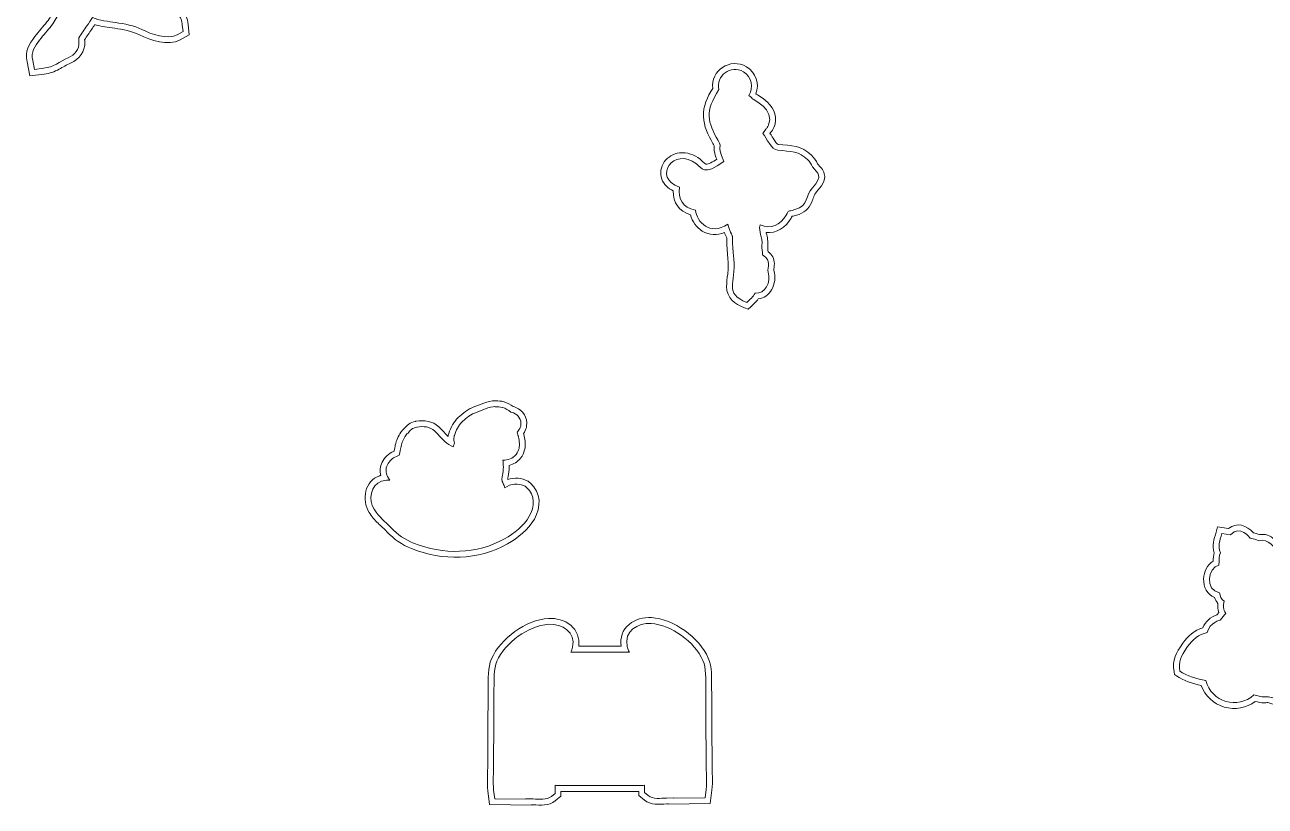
# Model space of a CAD drawing. Header units: millimetres. Extents: x -1956 to 3160, y -604 to 586.
# Drawn here: x 686 to 1321, y -586 to -186 of the extents above; entities that cross this region are included whole.
import ezdxf

# ---------------------------------------------------------------- set-up
doc = ezdxf.new("R2010")
doc.units = ezdxf.units.MM
doc.header["$MEASUREMENT"] = 0
doc.layers.add('Katman 1', color=7, linetype='Continuous')

msp = doc.modelspace()

# ---------------------------------------------------------------- linework, layer by layer
at = {"layer": 'Katman 1', "color": 22, "lineweight": 20}
for points, knots in [([(751.495, -148.4712), (751.889, -149.4041), (752.2666, -150.3438), (752.6353, -151.2868), (752.9137, -151.9991), (753.192, -152.6987), (753.4159, -153.4314), (753.4159, -153.4314), (754.7789, -157.8929), (754.7789, -157.8929), (754.7789, -157.8929), (751.5674, -161.2764), (751.5674, -161.2764), (751.4237, -161.4278), (751.282, -161.5813), (751.1403, -161.7346), (751.1403, -161.7346), (747.2336, -165.9616), (747.2336, -165.9616), (747.2336, -165.9616), (745.0483, -164.9789), (745.0483, -164.9789), (744.8825, -165.2108), (744.7141, -165.4407), (744.5434, -165.6689), (744.2805, -166.0203), (744.0174, -166.367), (743.7498, -166.7069), (743.911, -166.82), (744.0703, -166.9366), (744.2276, -167.0567), (745.4965, -168.0254), (746.7833, -168.9708), (748.0834, -169.8973), (748.8426, -170.4384), (749.6108, -171.0191), (750.3997, -171.5414), (750.4817, -171.5147), (750.564, -171.4885), (750.6464, -171.4629), (750.6464, -171.4629), (754.8134, -170.1696), (754.8134, -170.1696), (754.8134, -170.1696), (758.157, -172.9725), (758.157, -172.9725), (758.9073, -173.6015), (759.4705, -174.3263), (760.1504, -174.9693), (760.1504, -174.9693), (760.8628, -175.4357), (760.8628, -175.4357), (760.8628, -175.4357), (761.6306, -176.3832), (761.6306, -176.3832), (762.0693, -176.803), (763.6584, -177.4235), (764.2162, -177.6566), (764.2162, -177.6566), (765.0751, -178.0156), (765.0751, -178.0156), (765.0751, -178.0156), (765.8287, -178.5622), (765.8287, -178.5622), (768.488, -180.4911), (769.2792, -182.9517), (769.5462, -186.0636), (769.5462, -186.0636), (770.1945, -191.3596), (770.1945, -191.3596), (770.1945, -191.3596), (765.4225, -193.961), (765.4225, -193.961), (759.4753, -197.2031), (750.2523, -194.1545), (744.6071, -191.3194), (740.8548, -189.435), (736.1211, -188.645), (731.9946, -188.0249), (728.7451, -187.5366), (725.0702, -187.1766), (721.8094, -186.1463), (721.304, -186.9278), (720.7853, -187.7007), (720.2538, -188.4649), (719.0118, -190.2505), (717.682, -192.0172), (716.59, -193.9045), (716.6132, -194.2174), (716.6702, -194.5586), (716.6808, -194.8566), (716.8666, -200.0722), (713.9928, -203.7142), (709.3785, -205.8027), (707.3609, -206.7159), (705.4972, -207.9098), (703.541, -208.9397), (701.0812, -210.2347), (698.6991, -211.1199), (695.9226, -211.4661), (695.9226, -211.4661), (688.5655, -212.3833), (688.5655, -212.3833), (688.5655, -212.3833), (687.0922, -205.1173), (687.0922, -205.1173), (685.9627, -199.5466), (687.9025, -196.3853), (691.1521, -192.173), (693.1221, -189.6193), (695.3027, -187.2457), (697.3066, -184.7223), (698.8673, -182.7571), (699.9678, -180.6695), (700.9906, -178.3884), (702.2469, -175.5864), (702.53, -172.5235), (703.1684, -169.5508), (704.5783, -162.9857), (707.4359, -157.1315), (710.8384, -151.3914), (711.0937, -150.9607), (711.3423, -150.5259), (711.584, -150.0874), (711.584, -150.0874), (704.964, -142.6345), (704.964, -142.6345), (704.964, -142.6345), (710.2034, -140.8072), (710.2034, -140.8072), (708.2443, -137.2489), (707.449, -133.4923), (707.0096, -129.3068), (706.8696, -127.9735), (706.6822, -124.446), (706.0629, -123.3307), (705.5993, -122.4958), (704.7197, -121.5556), (703.9959, -120.8044), (701.6297, -119.3483), (699.8146, -116.9218), (698.5702, -114.4862), (698.5702, -114.4862), (689.7626, -97.2471), (689.7626, -97.2471), (689.7626, -97.2471), (704.9693, -102.1974), (704.9693, -102.1974), (704.9693, -102.1974), (705.2156, -100.8346), (705.2156, -100.8346), (705.2156, -100.8346), (709.539, -101.9413), (709.539, -101.9413), (709.539, -101.9413), (710.1405, -100.0533), (710.1405, -100.0533), (709.6313, -97.4425), (710.2922, -94.728), (711.6794, -92.4595), (711.6794, -92.4595), (711.72, -92.3931), (711.72, -92.3931), (711.72, -92.3931), (711.7619, -92.3275), (711.7619, -92.3275), (713.4036, -89.7558), (714.6758, -87.8439), (717.3511, -86.471), (719.1704, -84.293), (721.669, -83.1659), (724.6107, -83.4143), (726.0084, -83.5324), (727.2883, -83.9863), (728.5441, -84.5437), (728.5441, -84.5437), (733.8795, -83.6901), (733.8795, -83.6901), (733.8795, -83.6901), (736.4702, -89.0457), (736.4702, -89.0457), (736.5813, -89.2753), (736.6902, -89.5059), (736.7966, -89.7377), (738.4269, -89.4377), (740.1186, -89.5232), (741.8671, -89.6838), (745.3186, -90.0008), (747.9991, -90.9434), (749.9848, -93.6111), (751.0421, -94.0577), (752.0222, -94.6495), (752.9002, -95.4143), (755.6711, -97.8279), (756.6762, -101.2168), (756.1741, -104.6683), (756.1741, -104.6683), (757.1067, -105.6748), (757.1067, -105.6748), (757.1067, -105.6748), (756.9662, -109.0046), (756.9662, -109.0046), (756.9453, -109.5008), (756.9244, -109.997), (756.9034, -110.4932), (756.9034, -110.4932), (756.8541, -111.6633), (756.8541, -111.6633), (765.8067, -111.6355), (776.0276, -112.4367), (783.3028, -116.2402), (788.0437, -118.7188), (789.3658, -124.7926), (785.9395, -128.9439), (784.9304, -130.1664), (783.6629, -131.0248), (782.2279, -131.6727), (781.1416, -132.1632), (779.9204, -132.5922), (778.7537, -132.8357), (775.5966, -133.4947), (772.4932, -134.9508), (769.5699, -136.2842), (765.5302, -138.1267), (761.5406, -139.9186), (757.1913, -140.9159), (756.8587, -140.9922), (756.5249, -141.0613), (756.1898, -141.1232), (755.8143, -144.2775), (754.1811, -146.9663), (751.495, -148.4712)], [0, 0, 0, 0, 0.01298701, 0.01298701, 0.01298701, 0.02597403, 0.02597403, 0.02597403, 0.03896104, 0.03896104, 0.03896104, 0.05194805, 0.05194805, 0.05194805, 0.06493506, 0.06493506, 0.06493506, 0.07792208, 0.07792208, 0.07792208, 0.09090909, 0.09090909, 0.09090909, 0.1038961, 0.1038961, 0.1038961, 0.11688312, 0.11688312, 0.11688312, 0.12987013, 0.12987013, 0.12987013, 0.14285714, 0.14285714, 0.14285714, 0.15584416, 0.15584416, 0.15584416, 0.16883117, 0.16883117, 0.16883117, 0.18181818, 0.18181818, 0.18181818, 0.19480519, 0.19480519, 0.19480519, 0.20779221, 0.20779221, 0.20779221, 0.22077922, 0.22077922, 0.22077922, 0.23376623, 0.23376623, 0.23376623, 0.24675325, 0.24675325, 0.24675325, 0.25974026, 0.25974026, 0.25974026, 0.27272727, 0.27272727, 0.27272727, 0.28571429, 0.28571429, 0.28571429, 0.2987013, 0.2987013, 0.2987013, 0.31168831, 0.31168831, 0.31168831, 0.32467532, 0.32467532, 0.32467532, 0.33766234, 0.33766234, 0.33766234, 0.35064935, 0.35064935, 0.35064935, 0.36363636, 0.36363636, 0.36363636, 0.37662338, 0.37662338, 0.37662338, 0.38961039, 0.38961039, 0.38961039, 0.4025974, 0.4025974, 0.4025974, 0.41558442, 0.41558442, 0.41558442, 0.42857143, 0.42857143, 0.42857143, 0.44155844, 0.44155844, 0.44155844, 0.45454545, 0.45454545, 0.45454545, 0.46753247, 0.46753247, 0.46753247, 0.48051948, 0.48051948, 0.48051948, 0.49350649, 0.49350649, 0.49350649, 0.50649351, 0.50649351, 0.50649351, 0.51948052, 0.51948052, 0.51948052, 0.53246753, 0.53246753, 0.53246753, 0.54545455, 0.54545455, 0.54545455, 0.55844156, 0.55844156, 0.55844156, 0.57142857, 0.57142857, 0.57142857, 0.58441558, 0.58441558, 0.58441558, 0.5974026, 0.5974026, 0.5974026, 0.61038961, 0.61038961, 0.61038961, 0.62337662, 0.62337662, 0.62337662, 0.63636364, 0.63636364, 0.63636364, 0.64935065, 0.64935065, 0.64935065, 0.66233766, 0.66233766, 0.66233766, 0.67532468, 0.67532468, 0.67532468, 0.68831169, 0.68831169, 0.68831169, 0.7012987, 0.7012987, 0.7012987, 0.71428571, 0.71428571, 0.71428571, 0.72727273, 0.72727273, 0.72727273, 0.74025974, 0.74025974, 0.74025974, 0.75324675, 0.75324675, 0.75324675, 0.76623377, 0.76623377, 0.76623377, 0.77922078, 0.77922078, 0.77922078, 0.79220779, 0.79220779, 0.79220779, 0.80519481, 0.80519481, 0.80519481, 0.81818182, 0.81818182, 0.81818182, 0.83116883, 0.83116883, 0.83116883, 0.84415584, 0.84415584, 0.84415584, 0.85714286, 0.85714286, 0.85714286, 0.87012987, 0.87012987, 0.87012987, 0.88311688, 0.88311688, 0.88311688, 0.8961039, 0.8961039, 0.8961039, 0.90909091, 0.90909091, 0.90909091, 0.92207792, 0.92207792, 0.92207792, 0.93506494, 0.93506494, 0.93506494, 0.94805195, 0.94805195, 0.94805195, 0.96103896, 0.96103896, 0.96103896, 0.97402597, 0.97402597, 0.97402597, 0.98701299, 0.98701299, 0.98701299, 1, 1, 1, 1]), ([(750.9949, -114.7871), (761.4001, -114.4097), (773.8995, -114.7093), (781.9129, -118.8988), (784.9758, -120.5001), (785.8391, -124.3526), (783.6258, -127.0342), (782.913, -127.8978), (782.0017, -128.4833), (780.9934, -128.9385), (780.143, -129.3225), (779.0539, -129.7084), (778.1407, -129.899), (774.7473, -130.6073), (771.4631, -132.1233), (768.3249, -133.5547), (764.4752, -135.3106), (760.6654, -137.0415), (756.5208, -137.9918), (755.4163, -138.2451), (754.3124, -138.4051), (753.1976, -138.4819), (753.7506, -142.9914), (751.3558, -146.1847), (747.4048, -146.6864), (748.332, -148.6129), (749.1388, -150.5824), (749.8412, -152.3791), (750.0989, -153.0383), (750.337, -153.6211), (750.5468, -154.308), (750.5468, -154.308), (751.3987, -157.0964), (751.3987, -157.0964), (751.3987, -157.0964), (749.3915, -159.2111), (749.3915, -159.2111), (749.2386, -159.3722), (749.0878, -159.5353), (748.9371, -159.6984), (748.9371, -159.6984), (746.4954, -162.3403), (746.4954, -162.3403), (746.4954, -162.3403), (743.951, -161.1962), (743.951, -161.1962), (743.3959, -162.119), (742.7865, -163.0093), (742.1413, -163.8717), (741.0735, -165.2988), (740.0761, -166.5691), (738.7524, -167.5485), (740.0389, -167.9582), (741.2665, -168.5705), (742.4072, -169.4413), (743.7004, -170.4285), (745.0176, -171.3963), (746.3423, -172.3404), (747.2443, -172.9832), (748.628, -174.0196), (749.7606, -174.6764), (749.7606, -174.6764), (750.7998, -174.5637), (750.7998, -174.5637), (750.7998, -174.5637), (750.8068, -174.5704), (750.8068, -174.5704), (751.0511, -174.4851), (751.2943, -174.403), (751.5357, -174.3281), (751.5357, -174.3281), (754.14, -173.5198), (754.14, -173.5198), (754.14, -173.5198), (756.2298, -175.2716), (756.2298, -175.2716), (757.0144, -175.9293), (757.5938, -176.7079), (758.2997, -177.3434), (758.2997, -177.3434), (758.8272, -177.6888), (758.8272, -177.6888), (758.8272, -177.6888), (759.3193, -178.296), (759.3193, -178.296), (760.086, -179.2421), (761.9514, -179.9616), (763.0593, -180.4246), (763.0593, -180.4246), (763.5962, -180.649), (763.5962, -180.649), (763.5962, -180.649), (764.0673, -180.9907), (764.0673, -180.9907), (766.0132, -182.4021), (766.3809, -184.207), (766.5616, -186.3725), (766.5616, -186.3725), (766.9691, -189.7011), (766.9691, -189.7011), (766.9691, -189.7011), (763.9866, -191.327), (763.9866, -191.327), (759.123, -193.9782), (750.6186, -190.9813), (745.9535, -188.6385), (741.8964, -186.6009), (736.89, -185.7268), (732.4404, -185.0582), (729.0299, -184.5457), (723.9013, -184.0694), (720.5826, -182.4493), (719.7057, -183.9024), (718.7799, -185.33), (717.7909, -186.7519), (716.3771, -188.7847), (714.8968, -190.7483), (713.6992, -192.9228), (713.4534, -193.3689), (713.665, -194.4659), (713.6827, -194.9634), (713.8242, -198.9342), (711.6702, -201.4725), (708.1415, -203.0696), (703.728, -205.0673), (700.757, -207.84), (695.5514, -208.4891), (695.5514, -208.4891), (690.9532, -209.0624), (690.9532, -209.0624), (690.9532, -209.0624), (690.0324, -204.5211), (690.0324, -204.5211), (689.0908, -199.8772), (690.8881, -197.4266), (693.5274, -194.0054), (695.5049, -191.4419), (697.6596, -189.1017), (699.6559, -186.588), (701.3985, -184.3936), (702.5824, -182.1709), (703.728, -179.6158), (705.1645, -176.4122), (705.3809, -173.5359), (706.1015, -170.1807), (707.4432, -163.9331), (710.1766, -158.3912), (713.4191, -152.9211), (714.0487, -151.8589), (714.6468, -150.7611), (715.2031, -149.6442), (715.1824, -149.621), (715.1617, -149.5977), (715.1411, -149.5745), (715.1411, -149.5745), (710.1822, -143.9918), (710.1822, -143.9918), (710.1822, -143.9918), (714.9212, -142.339), (714.9212, -142.339), (714.6118, -142.0222), (714.3201, -141.6731), (714.0489, -141.2931), (711.3496, -137.5097), (710.468, -133.516), (709.9932, -128.9936), (709.7872, -127.0314), (709.644, -123.6), (708.6856, -121.8742), (708.045, -120.7206), (706.892, -119.4842), (705.8672, -118.4237), (703.8269, -117.3007), (702.2516, -115.0982), (701.2417, -113.1213), (701.2417, -113.1213), (695.737, -102.3469), (695.737, -102.3469), (695.737, -102.3469), (707.2419, -106.0921), (707.2419, -106.0921), (707.2647, -106.0995), (707.2873, -106.1069), (707.31, -106.1145), (707.31, -106.1145), (707.5945, -104.5403), (707.5945, -104.5403), (707.5945, -104.5403), (711.3496, -105.5015), (711.3496, -105.5015), (711.7331, -104.6319), (712.105, -103.77), (712.3754, -102.9212), (712.3754, -102.9212), (713.2573, -100.1528), (713.2573, -100.1528), (712.6451, -98.232), (713.0292, -96.0034), (714.2388, -94.0246), (714.2388, -94.0246), (714.2643, -93.9829), (714.2643, -93.9829), (714.2643, -93.9829), (714.2906, -93.9417), (714.2906, -93.9417), (715.7081, -91.7214), (716.7344, -89.9854), (719.2859, -88.8728), (720.4834, -87.18), (722.1339, -86.2158), (724.3582, -86.4037), (725.6495, -86.5127), (726.9347, -87.0892), (728.122, -87.6523), (728.2456, -87.633), (728.3699, -87.6097), (728.4787, -87.5923), (728.4787, -87.5923), (732.1504, -87.0049), (732.1504, -87.0049), (732.1504, -87.0049), (733.7696, -90.3521), (733.7696, -90.3521), (734.2727, -91.3922), (734.7314, -92.4614), (735.0919, -93.5611), (737.0426, -92.3089), (739.3632, -92.4664), (741.5927, -92.6712), (744.9962, -92.9838), (746.7165, -93.8945), (748.0333, -96.0836), (749.0787, -96.422), (750.062, -96.9206), (750.9298, -97.6765), (753.2852, -99.7281), (753.7495, -102.6878), (752.9157, -105.5655), (752.9157, -105.5655), (754.0567, -106.797), (754.0567, -106.797), (754.0567, -106.797), (753.9689, -108.8781), (753.9689, -108.8781), (753.9479, -109.3743), (753.927, -109.8705), (753.9061, -110.3667), (753.9061, -110.3667), (753.8032, -112.805), (753.8032, -112.805), (753.8032, -112.805), (751.8177, -114.224), (751.8177, -114.224), (751.5522, -114.4137), (751.2759, -114.6006), (750.9949, -114.7871)], [0, 0, 0, 0, 0.01176471, 0.01176471, 0.01176471, 0.02352941, 0.02352941, 0.02352941, 0.03529412, 0.03529412, 0.03529412, 0.04705882, 0.04705882, 0.04705882, 0.05882353, 0.05882353, 0.05882353, 0.07058824, 0.07058824, 0.07058824, 0.08235294, 0.08235294, 0.08235294, 0.09411765, 0.09411765, 0.09411765, 0.10588235, 0.10588235, 0.10588235, 0.11764706, 0.11764706, 0.11764706, 0.12941176, 0.12941176, 0.12941176, 0.14117647, 0.14117647, 0.14117647, 0.15294118, 0.15294118, 0.15294118, 0.16470588, 0.16470588, 0.16470588, 0.17647059, 0.17647059, 0.17647059, 0.18823529, 0.18823529, 0.18823529, 0.2, 0.2, 0.2, 0.21176471, 0.21176471, 0.21176471, 0.22352941, 0.22352941, 0.22352941, 0.23529412, 0.23529412, 0.23529412, 0.24705882, 0.24705882, 0.24705882, 0.25882353, 0.25882353, 0.25882353, 0.27058824, 0.27058824, 0.27058824, 0.28235294, 0.28235294, 0.28235294, 0.29411765, 0.29411765, 0.29411765, 0.30588235, 0.30588235, 0.30588235, 0.31764706, 0.31764706, 0.31764706, 0.32941176, 0.32941176, 0.32941176, 0.34117647, 0.34117647, 0.34117647, 0.35294118, 0.35294118, 0.35294118, 0.36470588, 0.36470588, 0.36470588, 0.37647059, 0.37647059, 0.37647059, 0.38823529, 0.38823529, 0.38823529, 0.4, 0.4, 0.4, 0.41176471, 0.41176471, 0.41176471, 0.42352941, 0.42352941, 0.42352941, 0.43529412, 0.43529412, 0.43529412, 0.44705882, 0.44705882, 0.44705882, 0.45882353, 0.45882353, 0.45882353, 0.47058824, 0.47058824, 0.47058824, 0.48235294, 0.48235294, 0.48235294, 0.49411765, 0.49411765, 0.49411765, 0.50588235, 0.50588235, 0.50588235, 0.51764706, 0.51764706, 0.51764706, 0.52941176, 0.52941176, 0.52941176, 0.54117647, 0.54117647, 0.54117647, 0.55294118, 0.55294118, 0.55294118, 0.56470588, 0.56470588, 0.56470588, 0.57647059, 0.57647059, 0.57647059, 0.58823529, 0.58823529, 0.58823529, 0.6, 0.6, 0.6, 0.61176471, 0.61176471, 0.61176471, 0.62352941, 0.62352941, 0.62352941, 0.63529412, 0.63529412, 0.63529412, 0.64705882, 0.64705882, 0.64705882, 0.65882353, 0.65882353, 0.65882353, 0.67058824, 0.67058824, 0.67058824, 0.68235294, 0.68235294, 0.68235294, 0.69411765, 0.69411765, 0.69411765, 0.70588235, 0.70588235, 0.70588235, 0.71764706, 0.71764706, 0.71764706, 0.72941176, 0.72941176, 0.72941176, 0.74117647, 0.74117647, 0.74117647, 0.75294118, 0.75294118, 0.75294118, 0.76470588, 0.76470588, 0.76470588, 0.77647059, 0.77647059, 0.77647059, 0.78823529, 0.78823529, 0.78823529, 0.8, 0.8, 0.8, 0.81176471, 0.81176471, 0.81176471, 0.82352941, 0.82352941, 0.82352941, 0.83529412, 0.83529412, 0.83529412, 0.84705882, 0.84705882, 0.84705882, 0.85882353, 0.85882353, 0.85882353, 0.87058824, 0.87058824, 0.87058824, 0.88235294, 0.88235294, 0.88235294, 0.89411765, 0.89411765, 0.89411765, 0.90588235, 0.90588235, 0.90588235, 0.91764706, 0.91764706, 0.91764706, 0.92941176, 0.92941176, 0.92941176, 0.94117647, 0.94117647, 0.94117647, 0.95294118, 0.95294118, 0.95294118, 0.96470588, 0.96470588, 0.96470588, 0.97647059, 0.97647059, 0.97647059, 0.98823529, 0.98823529, 0.98823529, 1, 1, 1, 1]), ([(1044.1771, -292.55), (1040.459, -293.9893), (1036.4555, -294.0318), (1032.8018, -291.7467), (1029.876, -289.9168), (1027.7149, -286.8355), (1026.75, -283.4998), (1020.8101, -281.6484), (1017.9388, -277.296), (1017.9615, -271.1884), (1015.3591, -269.9133), (1013.1196, -267.9597), (1012.0807, -265.1505), (1010.9857, -262.1894), (1011.5445, -258.9629), (1013.342, -256.4036), (1015.1607, -253.8143), (1018.0299, -252.1599), (1021.1577, -251.7623), (1024.9852, -251.2757), (1028.6916, -252.7073), (1031.6934, -255.0199), (1032.4515, -255.6039), (1033.0317, -256.2768), (1033.7271, -256.9096), (1033.9656, -257.1266), (1034.2739, -257.3931), (1034.6003, -257.4604), (1035.8615, -257.7203), (1038.3741, -256.2711), (1040.2231, -255.0389), (1039.679, -253.6322), (1039.188, -252.1542), (1038.9528, -250.7853), (1038.7723, -249.735), (1038.8087, -249.1358), (1038.9303, -248.1747), (1038.7837, -247.7921), (1038.4552, -247.2394), (1038.2851, -246.9436), (1035.8371, -242.687), (1033.5427, -238.1437), (1033.3803, -233.1349), (1033.2111, -227.9128), (1035.4241, -223.0915), (1038.1869, -218.7805), (1036.9473, -209.732), (1047.1438, -202.776), (1055.4412, -207.7128), (1060.3355, -210.6249), (1062.1687, -216.5043), (1060.3023, -221.5975), (1060.3346, -221.6345), (1060.3666, -221.6716), (1060.3983, -221.709), (1062.4747, -222.7994), (1064.5108, -224.2115), (1066.1748, -225.8235), (1069.794, -229.3296), (1071.6131, -233.9385), (1069.4141, -238.816), (1068.9581, -239.8275), (1068.5646, -240.5495), (1067.8132, -241.3656), (1067.6988, -241.4899), (1067.5891, -241.6223), (1067.4834, -241.7604), (1068.2146, -242.8747), (1068.8794, -244.0721), (1069.5919, -245.1326), (1069.8936, -245.5817), (1071.1579, -247.3583), (1071.7313, -247.4409), (1078.3078, -247.967), (1083.7347, -248.0251), (1088.7151, -252.9465), (1090.0691, -254.2844), (1091.0894, -255.6238), (1091.8463, -257.3218), (1093.2532, -258.9194), (1094.7615, -260.2272), (1095.3071, -262.442), (1096.1881, -266.0187), (1093.6727, -269.2381), (1091.362, -271.6572), (1089.9919, -273.0917), (1089.6007, -275.1807), (1088.8558, -276.9676), (1087.3325, -280.6217), (1084.7686, -282.5282), (1081.0248, -283.6785), (1080.2666, -283.9115), (1079.5506, -284.0595), (1078.8226, -284.231), (1078.6497, -284.5521), (1078.4816, -284.8894), (1078.3154, -285.1845), (1075.5246, -290.1406), (1070.7462, -292.9775), (1065.5184, -292.5046), (1065.5402, -292.5902), (1065.5624, -292.6764), (1065.5846, -292.7632), (1066.1881, -295.1175), (1066.5667, -297.0094), (1066.3741, -299.4806), (1066.3079, -300.3312), (1066.4097, -301.3497), (1066.5203, -302.3199), (1068.4826, -303.8402), (1069.7393, -305.81), (1069.73, -308.5105), (1069.727, -309.3751), (1069.5877, -310.1727), (1069.4885, -311.0227), (1069.4592, -311.2738), (1069.4056, -311.7307), (1069.4784, -311.985), (1070.4017, -315.2111), (1070.0117, -318.8936), (1068.3333, -321.8111), (1066.8232, -324.4361), (1064.3971, -326.1894), (1061.5137, -326.5066), (1060.4303, -327.9829), (1059.0711, -329.1473), (1057.6963, -330.4571), (1057.6963, -330.4571), (1056.2986, -331.7888), (1056.2986, -331.7888), (1056.2986, -331.7888), (1054.5075, -331.0685), (1054.5075, -331.0685), (1049.2725, -328.9631), (1045.3488, -326.1604), (1045.268, -320.1331), (1045.2402, -318.0592), (1045.6001, -315.9149), (1045.8242, -313.8517), (1046.0972, -311.3379), (1046.1989, -308.9125), (1045.9729, -306.3874), (1045.6945, -303.2757), (1045.4194, -300.1068), (1045.3285, -296.9827), (1045.3109, -296.3795), (1045.3013, -295.7851), (1045.3185, -295.1887), (1044.9041, -294.416), (1044.5169, -293.4701), (1044.1771, -292.55)], [0, 0, 0, 0, 0.02, 0.02, 0.02, 0.04, 0.04, 0.04, 0.06, 0.06, 0.06, 0.08, 0.08, 0.08, 0.1, 0.1, 0.1, 0.12, 0.12, 0.12, 0.14, 0.14, 0.14, 0.16, 0.16, 0.16, 0.18, 0.18, 0.18, 0.2, 0.2, 0.2, 0.22, 0.22, 0.22, 0.24, 0.24, 0.24, 0.26, 0.26, 0.26, 0.28, 0.28, 0.28, 0.3, 0.3, 0.3, 0.32, 0.32, 0.32, 0.34, 0.34, 0.34, 0.36, 0.36, 0.36, 0.38, 0.38, 0.38, 0.4, 0.4, 0.4, 0.42, 0.42, 0.42, 0.44, 0.44, 0.44, 0.46, 0.46, 0.46, 0.48, 0.48, 0.48, 0.5, 0.5, 0.5, 0.52, 0.52, 0.52, 0.54, 0.54, 0.54, 0.56, 0.56, 0.56, 0.58, 0.58, 0.58, 0.6, 0.6, 0.6, 0.62, 0.62, 0.62, 0.64, 0.64, 0.64, 0.66, 0.66, 0.66, 0.68, 0.68, 0.68, 0.7, 0.7, 0.7, 0.72, 0.72, 0.72, 0.74, 0.74, 0.74, 0.76, 0.76, 0.76, 0.78, 0.78, 0.78, 0.8, 0.8, 0.8, 0.82, 0.82, 0.82, 0.84, 0.84, 0.84, 0.86, 0.86, 0.86, 0.88, 0.88, 0.88, 0.9, 0.9, 0.9, 0.92, 0.92, 0.92, 0.94, 0.94, 0.94, 0.96, 0.96, 0.96, 0.98, 0.98, 0.98, 1, 1, 1, 1]), ([(1059.8384, -323.5149), (1058.8992, -325.4211), (1057.1703, -326.8146), (1055.6269, -328.2851), (1043.7742, -323.5184), (1050.0772, -318.5943), (1048.961, -306.12), (1047.1692, -286.0946), (1050.0989, -300.7855), (1046.124, -288.9912), (1046.057, -288.7923), (1045.9872, -288.561), (1045.9151, -288.3105), (1036.5246, -294.2835), (1030.1211, -287.1371), (1029.2881, -281.053), (1022.7756, -279.7412), (1020.3675, -275.671), (1021.0779, -269.2293), (1007.1098, -264.5143), (1018.0353, -248.2849), (1029.8625, -257.3964), (1032.4751, -259.4091), (1033.5886, -263.8182), (1043.9043, -256.1106), (1039.7292, -246.2861), (1043.6101, -250.1853), (1040.8857, -245.448), (1035.5535, -236.1763), (1034.0394, -230.3066), (1041.3657, -219.4049), (1039.5394, -212.4663), (1047.3282, -206.3766), (1053.9072, -210.291), (1058.1448, -212.8123), (1059.2445, -218.2355), (1056.6058, -222.3293), (1057.8099, -223.1063), (1058.4401, -224.0777), (1058.4429, -224.0796), (1058.4727, -224.1001), (1070.2974, -229.5578), (1066.6792, -237.583), (1065.6228, -239.9261), (1065.8185, -238.4671), (1063.8469, -241.9055), (1065.8934, -244.1457), (1068.1145, -250.1612), (1071.4913, -250.4313), (1078.3133, -250.977), (1082.5302, -251.0586), (1086.6065, -255.0804), (1087.9037, -256.3684), (1088.6862, -257.4727), (1089.2679, -258.9257), (1091.9179, -262.0623), (1094.9796, -263.5263), (1089.1926, -269.5851), (1085.4029, -273.5527), (1087.7163, -278.484), (1080.1437, -280.8108), (1076.1906, -282.0254), (1077.365, -280.7582), (1075.7014, -283.7125), (1072.9659, -288.5704), (1067.92, -291.0348), (1062.4209, -288.6268), (1061.45, -292.2952), (1063.7584, -294.4347), (1063.3832, -299.2476), (1063.2764, -300.6214), (1063.5482, -302.4603), (1063.6877, -304.0128), (1068.7332, -307.0721), (1065.7862, -309.9871), (1066.5942, -312.8104), (1068.0589, -317.9283), (1065.0847, -324.137), (1059.8384, -323.5149)], [0, 0, 0, 0, 0.03846154, 0.03846154, 0.03846154, 0.07692308, 0.07692308, 0.07692308, 0.11538462, 0.11538462, 0.11538462, 0.15384615, 0.15384615, 0.15384615, 0.19230769, 0.19230769, 0.19230769, 0.23076923, 0.23076923, 0.23076923, 0.26923077, 0.26923077, 0.26923077, 0.30769231, 0.30769231, 0.30769231, 0.34615385, 0.34615385, 0.34615385, 0.38461538, 0.38461538, 0.38461538, 0.42307692, 0.42307692, 0.42307692, 0.46153846, 0.46153846, 0.46153846, 0.5, 0.5, 0.5, 0.53846154, 0.53846154, 0.53846154, 0.57692308, 0.57692308, 0.57692308, 0.61538462, 0.61538462, 0.61538462, 0.65384615, 0.65384615, 0.65384615, 0.69230769, 0.69230769, 0.69230769, 0.73076923, 0.73076923, 0.73076923, 0.76923077, 0.76923077, 0.76923077, 0.80769231, 0.80769231, 0.80769231, 0.84615385, 0.84615385, 0.84615385, 0.88461538, 0.88461538, 0.88461538, 0.92307692, 0.92307692, 0.92307692, 0.96153846, 0.96153846, 0.96153846, 1, 1, 1, 1]), ([(875.1494, -404.2394), (875.3395, -403.2505), (875.4466, -402.1562), (875.6509, -401.2611), (876.1827, -398.9302), (877.1063, -396.6916), (878.5147, -394.7505), (878.5147, -394.7505), (879.6164, -393.2319), (879.6164, -393.2319), (879.6164, -393.2319), (880.0948, -392.9814), (880.0948, -392.9814), (881.6976, -390.9347), (883.2022, -389.7122), (886.0019, -389.1394), (886.0019, -389.1394), (886.1822, -389.1025), (886.1822, -389.1025), (886.1822, -389.1025), (886.3639, -389.0739), (886.3639, -389.0739), (890.537, -388.4175), (894.6624, -388.9546), (897.8593, -391.9449), (899.0712, -393.0786), (900.2365, -394.2601), (901.3629, -395.4787), (901.7967, -395.9481), (902.223, -396.433), (902.6688, -396.8945), (902.7004, -396.6857), (902.7389, -396.4771), (902.7843, -396.2688), (902.7843, -396.2688), (902.8845, -395.8089), (902.8845, -395.8089), (902.8845, -395.8089), (903.038, -395.3639), (903.038, -395.3639), (904.1199, -392.2277), (905.4458, -389.4667), (907.9124, -387.1676), (907.9124, -387.1676), (907.9914, -387.0939), (907.9914, -387.0939), (907.9914, -387.0939), (908.0725, -387.0225), (908.0725, -387.0225), (908.6259, -386.5347), (909.1554, -386.025), (909.7213, -385.5505), (910.962, -384.4598), (912.2009, -383.4944), (913.6933, -382.7587), (913.6933, -382.7587), (913.9422, -382.636), (913.9422, -382.636), (913.9422, -382.636), (914.199, -382.531), (914.199, -382.531), (917.9714, -380.9877), (921.2728, -379.3502), (925.374, -378.7251), (925.374, -378.7251), (926.1959, -378.5998), (926.1959, -378.5998), (926.1959, -378.5998), (927.0259, -378.6462), (927.0259, -378.6462), (928.5203, -378.7297), (929.688, -378.719), (931.1752, -379.1254), (931.1752, -379.1254), (931.2581, -379.148), (931.2581, -379.148), (931.2581, -379.148), (931.3406, -379.1724), (931.3406, -379.1724), (933.098, -379.6923), (934.6028, -380.5305), (936.042, -381.604), (936.4596, -381.7103), (936.867, -381.8354), (937.2808, -382.0001), (941.142, -383.5372), (943.4401, -387.3048), (942.8974, -391.4477), (942.8974, -391.4477), (942.8472, -391.8308), (942.8472, -391.8308), (942.8472, -391.8308), (942.7604, -392.2072), (942.7604, -392.2072), (942.495, -393.3581), (942.0133, -394.3947), (941.3398, -395.3353), (941.3398, -395.3353), (941.3945, -395.5336), (941.3945, -395.5336), (941.3945, -395.5336), (941.4607, -395.9103), (941.4607, -395.9103), (941.6562, -397.0224), (941.9781, -398.0646), (942.1179, -399.2024), (942.5052, -402.3549), (941.8394, -405.3987), (939.8317, -407.9071), (938.3111, -409.8068), (936.2352, -411.0977), (933.9424, -411.6708), (933.9518, -411.9391), (933.9592, -412.2074), (933.9645, -412.4759), (933.9976, -414.1496), (933.7358, -415.7156), (933.4345, -417.3518), (933.3663, -417.7222), (933.2169, -418.386), (933.2077, -418.8077), (933.222, -418.8577), (933.2394, -418.9105), (933.2589, -418.9647), (936.6114, -417.731), (940.451, -417.941), (943.5946, -419.8065), (943.5946, -419.8065), (944.2516, -420.1964), (944.2516, -420.1964), (944.2516, -420.1964), (944.8229, -420.7036), (944.8229, -420.7036), (950.3888, -425.6457), (950.3388, -433.045), (946.8394, -439.1756), (943.7685, -444.5556), (938.413, -448.8904), (933.0631, -451.8805), (918.0427, -460.2757), (899.7646, -460.6225), (883.9472, -454.2402), (879.1243, -452.4158), (874.8943, -449.3673), (871.3615, -445.6378), (869.9213, -444.1174), (868.3549, -442.7566), (866.8538, -441.3026), (865.0737, -439.5783), (863.5676, -437.8226), (862.2363, -435.7234), (858.307, -429.528), (859.9568, -419.3233), (867.6595, -416.9644), (867.85, -416.9005), (868.0415, -416.8406), (868.2339, -416.785), (867.6347, -414.5613), (867.8251, -412.2195), (868.8858, -410.0791), (870.1967, -407.4339), (872.2732, -405.6474), (874.8912, -404.3614), (874.9767, -404.3194), (875.0628, -404.2789), (875.1494, -404.2394)], [0, 0, 0, 0, 0.01818182, 0.01818182, 0.01818182, 0.03636364, 0.03636364, 0.03636364, 0.05454545, 0.05454545, 0.05454545, 0.07272727, 0.07272727, 0.07272727, 0.09090909, 0.09090909, 0.09090909, 0.10909091, 0.10909091, 0.10909091, 0.12727273, 0.12727273, 0.12727273, 0.14545455, 0.14545455, 0.14545455, 0.16363636, 0.16363636, 0.16363636, 0.18181818, 0.18181818, 0.18181818, 0.2, 0.2, 0.2, 0.21818182, 0.21818182, 0.21818182, 0.23636364, 0.23636364, 0.23636364, 0.25454545, 0.25454545, 0.25454545, 0.27272727, 0.27272727, 0.27272727, 0.29090909, 0.29090909, 0.29090909, 0.30909091, 0.30909091, 0.30909091, 0.32727273, 0.32727273, 0.32727273, 0.34545455, 0.34545455, 0.34545455, 0.36363636, 0.36363636, 0.36363636, 0.38181818, 0.38181818, 0.38181818, 0.4, 0.4, 0.4, 0.41818182, 0.41818182, 0.41818182, 0.43636364, 0.43636364, 0.43636364, 0.45454545, 0.45454545, 0.45454545, 0.47272727, 0.47272727, 0.47272727, 0.49090909, 0.49090909, 0.49090909, 0.50909091, 0.50909091, 0.50909091, 0.52727273, 0.52727273, 0.52727273, 0.54545455, 0.54545455, 0.54545455, 0.56363636, 0.56363636, 0.56363636, 0.58181818, 0.58181818, 0.58181818, 0.6, 0.6, 0.6, 0.61818182, 0.61818182, 0.61818182, 0.63636364, 0.63636364, 0.63636364, 0.65454545, 0.65454545, 0.65454545, 0.67272727, 0.67272727, 0.67272727, 0.69090909, 0.69090909, 0.69090909, 0.70909091, 0.70909091, 0.70909091, 0.72727273, 0.72727273, 0.72727273, 0.74545455, 0.74545455, 0.74545455, 0.76363636, 0.76363636, 0.76363636, 0.78181818, 0.78181818, 0.78181818, 0.8, 0.8, 0.8, 0.81818182, 0.81818182, 0.81818182, 0.83636364, 0.83636364, 0.83636364, 0.85454545, 0.85454545, 0.85454545, 0.87272727, 0.87272727, 0.87272727, 0.89090909, 0.89090909, 0.89090909, 0.90909091, 0.90909091, 0.90909091, 0.92727273, 0.92727273, 0.92727273, 0.94545455, 0.94545455, 0.94545455, 0.96363636, 0.96363636, 0.96363636, 0.98181818, 0.98181818, 0.98181818, 1, 1, 1, 1]), ([(872.8636, -419.3143), (872.8636, -419.3143), (872.7647, -419.1512), (872.7647, -419.1512), (872.3718, -418.5261), (871.9986, -418.071), (871.6515, -417.3722), (870.7053, -415.4669), (870.6154, -413.3452), (871.5738, -411.4112), (872.59, -409.3607), (874.2029, -408.0419), (876.2139, -407.0541), (876.5783, -406.8751), (877.1796, -406.6386), (877.6829, -406.4014), (878.0827, -405.2493), (878.417, -402.6241), (878.5757, -401.9284), (879.017, -399.9944), (879.7735, -398.1239), (880.9429, -396.5122), (880.9429, -396.5122), (881.6315, -395.5631), (881.6315, -395.5631), (881.6315, -395.5631), (882.0766, -395.33), (882.0766, -395.33), (883.3066, -393.6762), (884.2424, -392.562), (886.6033, -392.0785), (886.6033, -392.0785), (886.7162, -392.0554), (886.7162, -392.0554), (886.7162, -392.0554), (886.83, -392.0375), (886.83, -392.0375), (890.034, -391.5338), (893.3074, -391.795), (895.8099, -394.1358), (896.9726, -395.2234), (898.0795, -396.3462), (899.1598, -397.515), (899.7745, -398.18), (900.3846, -398.8788), (901.0382, -399.5048), (902.2317, -400.648), (903.8001, -401.4974), (905.3166, -402.2308), (905.4866, -401.5359), (905.7155, -400.9171), (905.9906, -400.3348), (905.5584, -399.3469), (905.4317, -398.2095), (905.7155, -396.9075), (905.7155, -396.9075), (905.7781, -396.6202), (905.7781, -396.6202), (905.7781, -396.6202), (905.874, -396.3422), (905.874, -396.3422), (906.7848, -393.7009), (907.8697, -391.305), (909.9579, -389.3621), (909.9579, -389.3621), (910.0065, -389.3168), (910.0065, -389.3168), (910.0065, -389.3168), (910.0563, -389.2729), (910.0563, -389.2729), (910.6005, -388.7929), (911.1164, -388.2933), (911.6748, -387.8277), (912.7251, -386.9026), (913.7491, -386.0759), (915.0197, -385.4496), (915.0197, -385.4496), (915.1749, -385.3731), (915.1749, -385.3731), (915.1749, -385.3731), (915.335, -385.3076), (915.335, -385.3076), (918.8556, -383.8656), (921.9924, -382.275), (925.826, -381.6908), (925.826, -381.6908), (926.3397, -381.6125), (926.3397, -381.6125), (926.3397, -381.6125), (926.8585, -381.6415), (926.8585, -381.6415), (928.1459, -381.7135), (929.0939, -381.6675), (930.3845, -382.0193), (930.3845, -382.0193), (930.4372, -382.0337), (930.4372, -382.0337), (930.4372, -382.0337), (930.4896, -382.0492), (930.4896, -382.0492), (932.1329, -382.536), (933.4526, -383.3648), (934.7289, -384.3791), (935.2024, -384.4796), (935.6496, -384.5798), (936.1712, -384.7874), (938.7502, -385.8141), (940.2879, -388.2689), (939.9228, -391.058), (939.9228, -391.058), (939.8914, -391.2977), (939.8914, -391.2977), (939.8914, -391.2977), (939.8371, -391.5332), (939.8371, -391.5332), (939.6143, -392.4988), (939.1686, -393.3123), (938.5394, -394.0494), (938.3968, -394.233), (938.213, -394.4756), (938.0491, -394.7187), (938.1701, -395.1322), (938.2861, -395.5474), (938.4009, -395.9632), (938.4009, -395.9632), (938.4646, -396.1939), (938.4646, -396.1939), (938.4646, -396.1939), (938.506, -396.4295), (938.506, -396.4295), (938.6936, -397.498), (939.0043, -398.4616), (939.1403, -399.5682), (939.4278, -401.9091), (938.9905, -404.1571), (937.4895, -406.0324), (935.7761, -408.1731), (933.2681, -409.1178), (930.7853, -408.9972), (930.8744, -410.1736), (930.9417, -411.3512), (930.9651, -412.5352), (930.9941, -414.0022), (930.7478, -415.3764), (930.4841, -416.8085), (930.3584, -417.4912), (930.179, -418.3661), (930.2122, -419.0593), (930.2372, -419.5809), (930.6007, -420.3931), (930.8108, -420.8723), (931.1547, -421.6562), (931.4931, -422.4026), (931.7835, -423.1704), (934.6098, -420.9701), (938.797, -420.4476), (942.0636, -422.3864), (942.0636, -422.3864), (942.4741, -422.63), (942.4741, -422.63), (942.4741, -422.63), (942.831, -422.9469), (942.831, -422.9469), (947.3392, -426.949), (947.0159, -432.8147), (944.234, -437.6884), (941.4456, -442.5735), (936.4454, -446.5534), (931.5995, -449.2618), (917.3219, -457.2418), (900.0634, -457.5181), (885.0389, -451.4457), (880.6286, -449.7835), (876.7681, -446.9831), (873.5395, -443.5747), (870.27, -440.1231), (867.4436, -438.3904), (864.7697, -434.1166), (861.8789, -429.6164), (862.7845, -421.5622), (868.5752, -419.8216), (869.7301, -419.4294), (870.9174, -419.2244), (872.1365, -419.2982), (872.3873, -419.2992), (872.629, -419.3037), (872.8636, -419.3143)], [0, 0, 0, 0, 0.01612903, 0.01612903, 0.01612903, 0.03225806, 0.03225806, 0.03225806, 0.0483871, 0.0483871, 0.0483871, 0.06451613, 0.06451613, 0.06451613, 0.08064516, 0.08064516, 0.08064516, 0.09677419, 0.09677419, 0.09677419, 0.11290323, 0.11290323, 0.11290323, 0.12903226, 0.12903226, 0.12903226, 0.14516129, 0.14516129, 0.14516129, 0.16129032, 0.16129032, 0.16129032, 0.17741935, 0.17741935, 0.17741935, 0.19354839, 0.19354839, 0.19354839, 0.20967742, 0.20967742, 0.20967742, 0.22580645, 0.22580645, 0.22580645, 0.24193548, 0.24193548, 0.24193548, 0.25806452, 0.25806452, 0.25806452, 0.27419355, 0.27419355, 0.27419355, 0.29032258, 0.29032258, 0.29032258, 0.30645161, 0.30645161, 0.30645161, 0.32258065, 0.32258065, 0.32258065, 0.33870968, 0.33870968, 0.33870968, 0.35483871, 0.35483871, 0.35483871, 0.37096774, 0.37096774, 0.37096774, 0.38709677, 0.38709677, 0.38709677, 0.40322581, 0.40322581, 0.40322581, 0.41935484, 0.41935484, 0.41935484, 0.43548387, 0.43548387, 0.43548387, 0.4516129, 0.4516129, 0.4516129, 0.46774194, 0.46774194, 0.46774194, 0.48387097, 0.48387097, 0.48387097, 0.5, 0.5, 0.5, 0.51612903, 0.51612903, 0.51612903, 0.53225806, 0.53225806, 0.53225806, 0.5483871, 0.5483871, 0.5483871, 0.56451613, 0.56451613, 0.56451613, 0.58064516, 0.58064516, 0.58064516, 0.59677419, 0.59677419, 0.59677419, 0.61290323, 0.61290323, 0.61290323, 0.62903226, 0.62903226, 0.62903226, 0.64516129, 0.64516129, 0.64516129, 0.66129032, 0.66129032, 0.66129032, 0.67741935, 0.67741935, 0.67741935, 0.69354839, 0.69354839, 0.69354839, 0.70967742, 0.70967742, 0.70967742, 0.72580645, 0.72580645, 0.72580645, 0.74193548, 0.74193548, 0.74193548, 0.75806452, 0.75806452, 0.75806452, 0.77419355, 0.77419355, 0.77419355, 0.79032258, 0.79032258, 0.79032258, 0.80645161, 0.80645161, 0.80645161, 0.82258065, 0.82258065, 0.82258065, 0.83870968, 0.83870968, 0.83870968, 0.85483871, 0.85483871, 0.85483871, 0.87096774, 0.87096774, 0.87096774, 0.88709677, 0.88709677, 0.88709677, 0.90322581, 0.90322581, 0.90322581, 0.91935484, 0.91935484, 0.91935484, 0.93548387, 0.93548387, 0.93548387, 0.9516129, 0.9516129, 0.9516129, 0.96774194, 0.96774194, 0.96774194, 0.98387097, 0.98387097, 0.98387097, 1, 1, 1, 1]), ([(1370.2498, -502.0007), (1372.3912, -502.6482), (1374.4614, -503.4576), (1376.2428, -504.4914), (1377.3017, -505.1058), (1378.2649, -505.8095), (1379.1512, -506.6541), (1379.4347, -506.9243), (1379.7664, -507.3124), (1380.0683, -507.5901), (1385.0914, -508.8171), (1388.3666, -512.3116), (1389.1019, -517.4821), (1389.4009, -519.5848), (1389.2392, -522.2562), (1388.5879, -524.5925), (1391.2715, -526.5929), (1392.7167, -529.625), (1392.3963, -533.2734), (1392.182, -535.7129), (1391.035, -538.6658), (1389.1353, -540.4972), (1388.9019, -542.7003), (1388.3516, -544.8941), (1387.906, -547.0484), (1387.906, -547.0484), (1387.3543, -549.7158), (1387.3543, -549.7158), (1387.3543, -549.7158), (1384.6462, -549.4235), (1384.6462, -549.4235), (1382.8535, -549.23), (1381.0399, -549.0883), (1379.2599, -548.801), (1378.0145, -548.6), (1376.817, -548.3197), (1375.6298, -547.9723), (1371.4401, -552.7615), (1365.0977, -554.8101), (1358.7646, -553.2657), (1352.2452, -551.6758), (1347.5051, -546.74), (1345.8904, -540.4108), (1344.3834, -540.018), (1342.8767, -539.5026), (1341.5939, -538.6915), (1340.5818, -538.0516), (1340.3702, -537.8821), (1339.1361, -537.5488), (1333.5347, -536.036), (1327.9286, -534.541), (1322.3158, -533.0712), (1321.5914, -533.0452), (1320.995, -533.1766), (1320.2572, -533.1804), (1318.9365, -533.1872), (1317.3793, -532.8315), (1315.9607, -532.4421), (1311.4301, -535.8974), (1305.5517, -536.9599), (1300.0158, -535.3233), (1294.4953, -533.6913), (1290.2142, -529.6482), (1288.3246, -524.3143), (1283.9488, -523.3762), (1279.1759, -521.8555), (1275.6071, -519.405), (1275.6071, -519.405), (1274.532, -518.6669), (1274.532, -518.6669), (1274.532, -518.6669), (1274.3384, -517.3773), (1274.3384, -517.3773), (1273.3813, -511.0014), (1275.1935, -507.7774), (1278.8778, -502.6577), (1281.5124, -498.9966), (1284.7718, -496.0228), (1289.0442, -494.7323), (1290.35, -491.5777), (1293.0647, -489.3072), (1296.306, -488.1924), (1296.6107, -487.7753), (1296.9257, -487.3657), (1297.2504, -486.964), (1296.7068, -485.4617), (1296.5908, -483.885), (1296.776, -482.2659), (1296.0207, -481.3807), (1295.4574, -480.3521), (1295.1068, -479.2427), (1291.3328, -477.6517), (1289.2878, -473.9187), (1289.4923, -469.6498), (1289.6589, -466.1709), (1291.3706, -462.4978), (1294.3844, -460.6843), (1294.4664, -459.2583), (1294.541, -457.7268), (1294.8887, -456.3936), (1293.6582, -452.5331), (1294.8316, -449.6997), (1295.8928, -445.775), (1295.8928, -445.775), (1296.5923, -443.1883), (1296.5923, -443.1883), (1296.5923, -443.1883), (1302.2424, -444.0502), (1302.2424, -444.0502), (1306.5464, -440.5566), (1311.495, -442.2591), (1314.9542, -446.2181), (1316.0757, -446.4592), (1317.0395, -446.6675), (1318.0887, -447.1064), (1321.0279, -446.5414), (1323.4402, -447.5514), (1325.7849, -449.5681), (1326.6813, -450.3391), (1328.2173, -451.9951), (1329.4564, -452.1295), (1330.6763, -452.2618), (1331.8306, -452.609), (1332.9045, -453.1501), (1334.5886, -452.7853), (1336.2463, -452.9249), (1337.8964, -453.7305), (1338.3189, -453.9368), (1338.7131, -454.1732), (1339.0922, -454.4269), (1339.0922, -454.4269), (1340.2708, -452.4975), (1340.2708, -452.4975), (1340.2708, -452.4975), (1342.854, -454.1625), (1342.854, -454.1625), (1343.991, -454.8953), (1345.1362, -455.6106), (1346.2804, -456.3315), (1346.9313, -456.7416), (1347.5883, -457.1571), (1348.1823, -457.6478), (1348.7522, -458.1185), (1349.2431, -458.6491), (1349.7352, -459.1983), (1350.0951, -459.6), (1350.4534, -460.0021), (1350.8126, -460.4034), (1350.8126, -460.4034), (1351.6921, -460.9138), (1351.6921, -460.9138), (1353.5515, -461.9929), (1355.9615, -463.198), (1357.5284, -464.6606), (1358.6127, -465.6729), (1359.6588, -467.1214), (1360.6189, -468.5083), (1360.6189, -468.5083), (1363.3615, -467.4917), (1363.3615, -467.4917), (1363.3615, -467.4917), (1364.5174, -470.0327), (1364.5174, -470.0327), (1365.1334, -471.3868), (1365.7377, -472.7463), (1366.3547, -474.0998), (1366.4973, -474.4125), (1366.6991, -474.9109), (1366.8871, -475.2025), (1367.2177, -475.5846), (1367.6239, -475.9566), (1367.9692, -476.3464), (1369.1031, -477.6264), (1370.1561, -479.031), (1371.168, -480.4076), (1373.9192, -484.1504), (1377.7389, -490.3164), (1376.9014, -495.1065), (1376.2696, -498.7199), (1373.4831, -501.234), (1370.2498, -502.0007)], [0, 0, 0, 0, 0.01666667, 0.01666667, 0.01666667, 0.03333333, 0.03333333, 0.03333333, 0.05, 0.05, 0.05, 0.06666667, 0.06666667, 0.06666667, 0.08333333, 0.08333333, 0.08333333, 0.1, 0.1, 0.1, 0.11666667, 0.11666667, 0.11666667, 0.13333333, 0.13333333, 0.13333333, 0.15, 0.15, 0.15, 0.16666667, 0.16666667, 0.16666667, 0.18333333, 0.18333333, 0.18333333, 0.2, 0.2, 0.2, 0.21666667, 0.21666667, 0.21666667, 0.23333333, 0.23333333, 0.23333333, 0.25, 0.25, 0.25, 0.26666667, 0.26666667, 0.26666667, 0.28333333, 0.28333333, 0.28333333, 0.3, 0.3, 0.3, 0.31666667, 0.31666667, 0.31666667, 0.33333333, 0.33333333, 0.33333333, 0.35, 0.35, 0.35, 0.36666667, 0.36666667, 0.36666667, 0.38333333, 0.38333333, 0.38333333, 0.4, 0.4, 0.4, 0.41666667, 0.41666667, 0.41666667, 0.43333333, 0.43333333, 0.43333333, 0.45, 0.45, 0.45, 0.46666667, 0.46666667, 0.46666667, 0.48333333, 0.48333333, 0.48333333, 0.5, 0.5, 0.5, 0.51666667, 0.51666667, 0.51666667, 0.53333333, 0.53333333, 0.53333333, 0.55, 0.55, 0.55, 0.56666667, 0.56666667, 0.56666667, 0.58333333, 0.58333333, 0.58333333, 0.6, 0.6, 0.6, 0.61666667, 0.61666667, 0.61666667, 0.63333333, 0.63333333, 0.63333333, 0.65, 0.65, 0.65, 0.66666667, 0.66666667, 0.66666667, 0.68333333, 0.68333333, 0.68333333, 0.7, 0.7, 0.7, 0.71666667, 0.71666667, 0.71666667, 0.73333333, 0.73333333, 0.73333333, 0.75, 0.75, 0.75, 0.76666667, 0.76666667, 0.76666667, 0.78333333, 0.78333333, 0.78333333, 0.8, 0.8, 0.8, 0.81666667, 0.81666667, 0.81666667, 0.83333333, 0.83333333, 0.83333333, 0.85, 0.85, 0.85, 0.86666667, 0.86666667, 0.86666667, 0.88333333, 0.88333333, 0.88333333, 0.9, 0.9, 0.9, 0.91666667, 0.91666667, 0.91666667, 0.93333333, 0.93333333, 0.93333333, 0.95, 0.95, 0.95, 0.96666667, 0.96666667, 0.96666667, 0.98333333, 0.98333333, 0.98333333, 1, 1, 1, 1]), ([(1361.906, -496.2474), (1361.6123, -496.1415), (1361.2897, -496.0279), (1360.9859, -495.9446), (1361.7242, -498.061), (1362.2238, -500.9934), (1362.2063, -503.2364), (1377.729, -505.9609), (1376.9914, -509.9757), (1379.1041, -510.4456), (1388.5377, -512.544), (1386.4987, -523.0831), (1384.841, -525.9088), (1392.3402, -528.9792), (1389.0534, -537.4316), (1386.2403, -538.9459), (1386.1611, -541.3056), (1385.461, -544.0581), (1384.9682, -546.4408), (1380.7373, -545.9841), (1378.7259, -545.9517), (1374.5458, -544.4663), (1367.2312, -555.372), (1350.3698, -551.4316), (1348.4541, -537.9318), (1341.7697, -536.4751), (1343.9564, -535.7771), (1339.9183, -534.6526), (1334.2069, -533.1438), (1328.5072, -531.5905), (1322.7923, -530.0948), (1320.0235, -529.8675), (1321.2724, -530.8759), (1315.2547, -529.1187), (1307.0339, -536.7537), (1293.2957, -532.8217), (1290.6869, -521.7262), (1286.2967, -520.916), (1280.9545, -519.4376), (1277.3052, -516.9319), (1276.5786, -512.0918), (1277.457, -509.7681), (1281.3128, -504.41), (1283.8385, -500.9002), (1287.0102, -498.0278), (1291.3923, -497.2513), (1292.5158, -491.9422), (1298.1555, -490.7708), (1298.1621, -490.7662), (1298.967, -489.5801), (1299.8624, -488.455), (1300.8357, -487.4023), (1299.5101, -485.5088), (1299.489, -483.4068), (1300.0062, -481.1954), (1298.5976, -480.1716), (1297.8111, -478.5851), (1297.6988, -476.9057), (1289.9898, -475.4231), (1291.6669, -464.1568), (1297.2418, -462.7014), (1297.4959, -460.3042), (1297.4004, -457.664), (1298.0758, -456.3692), (1296.5849, -452.8227), (1297.7535, -450.3868), (1298.7888, -446.5581), (1298.7888, -446.5581), (1303.2289, -447.2354), (1303.2289, -447.2354), (1308.2758, -441.7535), (1313.2429, -448.8828), (1313.2758, -448.9041), (1313.5057, -449.0525), (1315.8064, -449.1929), (1317.7714, -450.2838), (1323.2613, -448.4895), (1324.647, -454.6254), (1329.1329, -455.112), (1330.3825, -455.2476), (1331.5005, -455.6974), (1332.4992, -456.3946), (1335.9989, -455.0728), (1337.3996, -457.0053), (1339.9471, -458.7822), (1339.9471, -458.7822), (1341.2288, -456.6841), (1341.2288, -456.6841), (1347.7402, -460.8808), (1345.2851, -458.8423), (1349.8692, -463.832), (1349.8692, -463.832), (1350.1863, -463.5085), (1350.1863, -463.5085), (1356.2697, -467.039), (1355.1247, -466.0245), (1359.48, -472.1299), (1359.48, -472.1299), (1361.7867, -471.2749), (1361.7867, -471.2749), (1366.0093, -480.5572), (1362.7104, -473.9668), (1368.7508, -482.1844), (1370.8866, -485.0901), (1374.599, -490.8561), (1373.9462, -494.5898), (1373.2366, -498.6483), (1368.3202, -500.5246), (1365.0009, -498.2892), (1363.9835, -497.6041), (1362.9683, -496.8686), (1361.906, -496.2474)], [0, 0, 0, 0, 0.02702703, 0.02702703, 0.02702703, 0.05405405, 0.05405405, 0.05405405, 0.08108108, 0.08108108, 0.08108108, 0.10810811, 0.10810811, 0.10810811, 0.13513514, 0.13513514, 0.13513514, 0.16216216, 0.16216216, 0.16216216, 0.18918919, 0.18918919, 0.18918919, 0.21621622, 0.21621622, 0.21621622, 0.24324324, 0.24324324, 0.24324324, 0.27027027, 0.27027027, 0.27027027, 0.2972973, 0.2972973, 0.2972973, 0.32432432, 0.32432432, 0.32432432, 0.35135135, 0.35135135, 0.35135135, 0.37837838, 0.37837838, 0.37837838, 0.40540541, 0.40540541, 0.40540541, 0.43243243, 0.43243243, 0.43243243, 0.45945946, 0.45945946, 0.45945946, 0.48648649, 0.48648649, 0.48648649, 0.51351351, 0.51351351, 0.51351351, 0.54054054, 0.54054054, 0.54054054, 0.56756757, 0.56756757, 0.56756757, 0.59459459, 0.59459459, 0.59459459, 0.62162162, 0.62162162, 0.62162162, 0.64864865, 0.64864865, 0.64864865, 0.67567568, 0.67567568, 0.67567568, 0.7027027, 0.7027027, 0.7027027, 0.72972973, 0.72972973, 0.72972973, 0.75675676, 0.75675676, 0.75675676, 0.78378378, 0.78378378, 0.78378378, 0.81081081, 0.81081081, 0.81081081, 0.83783784, 0.83783784, 0.83783784, 0.86486486, 0.86486486, 0.86486486, 0.89189189, 0.89189189, 0.89189189, 0.91891892, 0.91891892, 0.91891892, 0.94594595, 0.94594595, 0.94594595, 0.97297297, 0.97297297, 0.97297297, 1, 1, 1, 1]), ([(960.4771, -578.4779), (960.4771, -578.4779), (960.4771, -580.9598), (960.4771, -580.9598), (960.4771, -580.9598), (957.5566, -583.36), (957.5566, -583.36), (954.2725, -586.059), (950.084, -585.4537), (946.1826, -585.3559), (946.1826, -585.3559), (945.4529, -585.3376), (945.4529, -585.3376), (945.4529, -585.3376), (945.4529, -585.4729), (945.4529, -585.4729), (945.4529, -585.4729), (923.876, -585.1886), (923.876, -585.1886), (923.876, -585.1886), (923.0312, -578.248), (923.0312, -578.248), (922.4736, -573.6674), (922.9833, -569.1385), (922.9499, -564.5569), (922.9184, -560.2421), (922.9617, -555.9266), (923.0761, -551.6132), (923.0764, -543.057), (923.1098, -534.5008), (923.1791, -525.9449), (923.2169, -521.2821), (922.9598, -514.9716), (924.8794, -510.7015), (929.6115, -500.1751), (942.4281, -490.7198), (954.0376, -490.0095), (958.0478, -489.7642), (962.3289, -490.8823), (965.4452, -493.486), (968.7189, -496.2212), (970.0923, -500.0567), (969.5456, -504.1704), (969.5456, -504.1704), (991.3089, -504.1704), (991.3089, -504.1704), (990.6063, -499.8959), (991.9593, -495.8889), (995.3459, -493.0593), (998.4622, -490.4556), (1002.7433, -489.3375), (1006.7535, -489.5828), (1018.363, -490.2931), (1031.1796, -499.7484), (1035.9117, -510.2748), (1037.8313, -514.5449), (1037.5742, -520.8554), (1037.612, -525.5182), (1037.6813, -534.0741), (1037.7147, -542.6303), (1037.715, -551.1865), (1037.8294, -555.4999), (1037.8727, -559.8154), (1037.8412, -564.1302), (1037.8078, -568.7118), (1038.3175, -573.2407), (1037.7599, -577.8213), (1037.7599, -577.8213), (1036.9151, -584.7619), (1036.9151, -584.7619), (1036.9151, -584.7619), (1015.3382, -585.0462), (1015.3382, -585.0462), (1015.3382, -585.0462), (1015.3382, -584.9109), (1015.3382, -584.9109), (1015.3382, -584.9109), (1014.6085, -584.9292), (1014.6085, -584.9292), (1010.7071, -585.027), (1006.5186, -585.6323), (1003.2345, -582.9333), (1003.2345, -582.9333), (1000.314, -580.5331), (1000.314, -580.5331), (1000.314, -580.5331), (1000.314, -578.4779), (1000.314, -578.4779), (1000.314, -578.4779), (960.4771, -578.4779), (960.4771, -578.4779)], [0, 0, 0, 0, 0.03333333, 0.03333333, 0.03333333, 0.06666667, 0.06666667, 0.06666667, 0.1, 0.1, 0.1, 0.13333333, 0.13333333, 0.13333333, 0.16666667, 0.16666667, 0.16666667, 0.2, 0.2, 0.2, 0.23333333, 0.23333333, 0.23333333, 0.26666667, 0.26666667, 0.26666667, 0.3, 0.3, 0.3, 0.33333333, 0.33333333, 0.33333333, 0.36666667, 0.36666667, 0.36666667, 0.4, 0.4, 0.4, 0.43333333, 0.43333333, 0.43333333, 0.46666667, 0.46666667, 0.46666667, 0.5, 0.5, 0.5, 0.53333333, 0.53333333, 0.53333333, 0.56666667, 0.56666667, 0.56666667, 0.6, 0.6, 0.6, 0.63333333, 0.63333333, 0.63333333, 0.66666667, 0.66666667, 0.66666667, 0.7, 0.7, 0.7, 0.73333333, 0.73333333, 0.73333333, 0.76666667, 0.76666667, 0.76666667, 0.8, 0.8, 0.8, 0.83333333, 0.83333333, 0.83333333, 0.86666667, 0.86666667, 0.86666667, 0.9, 0.9, 0.9, 0.93333333, 0.93333333, 0.93333333, 0.96666667, 0.96666667, 0.96666667, 1, 1, 1, 1]), ([(957.4771, -575.3501), (957.4771, -575.9599), (957.4771, -576.5697), (957.4771, -577.1795), (957.4771, -577.1795), (957.4771, -579.5422), (957.4771, -579.5422), (957.4771, -579.5422), (955.6518, -581.0423), (955.6518, -581.0423), (953.2335, -583.0298), (949.2109, -582.4309), (946.2578, -582.3568), (946.2578, -582.3568), (942.4529, -582.2614), (942.4529, -582.2614), (942.4529, -582.2614), (942.4529, -582.4331), (942.4529, -582.4331), (942.4529, -582.4331), (926.5372, -582.2234), (926.5372, -582.2234), (926.5372, -582.2234), (926.0092, -577.8855), (926.0092, -577.8855), (925.4794, -573.532), (925.9819, -568.925), (925.9498, -564.535), (925.9185, -560.2423), (925.9618, -555.9444), (926.0761, -551.6531), (926.0763, -543.0909), (926.1096, -534.5311), (926.179, -525.9692), (926.2118, -521.91), (925.982, -515.5655), (927.6156, -511.9316), (931.8902, -502.4228), (943.7311, -493.6457), (954.2208, -493.0039), (961.0651, -492.5852), (968.1176, -496.9424), (966.4048, -504.719), (966.209, -505.6079), (965.9184, -506.428), (965.5379, -507.1704), (965.5379, -507.1704), (995.4722, -507.1704), (995.4722, -507.1704), (994.9821, -506.3137), (994.6189, -505.3482), (994.3863, -504.2923), (992.6735, -496.5157), (999.726, -492.1585), (1006.5703, -492.5772), (1017.06, -493.219), (1028.9009, -501.9961), (1033.1755, -511.5049), (1034.8091, -515.1388), (1034.5793, -521.4833), (1034.6121, -525.5425), (1034.6815, -534.1044), (1034.7148, -542.6642), (1034.715, -551.2264), (1034.8293, -555.5177), (1034.8726, -559.8156), (1034.8413, -564.1083), (1034.8092, -568.4983), (1035.3117, -573.1053), (1034.7819, -577.4588), (1034.7819, -577.4588), (1034.2539, -581.7967), (1034.2539, -581.7967), (1034.2539, -581.7967), (1018.3382, -582.0064), (1018.3382, -582.0064), (1018.3382, -582.0064), (1018.3382, -581.8347), (1018.3382, -581.8347), (1018.3382, -581.8347), (1014.5333, -581.9301), (1014.5333, -581.9301), (1011.5802, -582.0042), (1007.5576, -582.6031), (1005.1393, -580.6156), (1005.1393, -580.6156), (1003.314, -579.1155), (1003.314, -579.1155), (1003.314, -579.1155), (1003.314, -576.7528), (1003.314, -576.7528), (1003.314, -576.2569), (1003.314, -575.7611), (1003.314, -575.2652), (1002.813, -575.4038), (1002.2854, -575.4779), (1001.7408, -575.4779), (1001.7408, -575.4779), (958.7025, -575.4779), (958.7025, -575.4779), (958.2824, -575.4779), (957.8725, -575.4338), (957.4771, -575.3501)], [0, 0, 0, 0, 0.02941176, 0.02941176, 0.02941176, 0.05882353, 0.05882353, 0.05882353, 0.08823529, 0.08823529, 0.08823529, 0.11764706, 0.11764706, 0.11764706, 0.14705882, 0.14705882, 0.14705882, 0.17647059, 0.17647059, 0.17647059, 0.20588235, 0.20588235, 0.20588235, 0.23529412, 0.23529412, 0.23529412, 0.26470588, 0.26470588, 0.26470588, 0.29411765, 0.29411765, 0.29411765, 0.32352941, 0.32352941, 0.32352941, 0.35294118, 0.35294118, 0.35294118, 0.38235294, 0.38235294, 0.38235294, 0.41176471, 0.41176471, 0.41176471, 0.44117647, 0.44117647, 0.44117647, 0.47058824, 0.47058824, 0.47058824, 0.5, 0.5, 0.5, 0.52941176, 0.52941176, 0.52941176, 0.55882353, 0.55882353, 0.55882353, 0.58823529, 0.58823529, 0.58823529, 0.61764706, 0.61764706, 0.61764706, 0.64705882, 0.64705882, 0.64705882, 0.67647059, 0.67647059, 0.67647059, 0.70588235, 0.70588235, 0.70588235, 0.73529412, 0.73529412, 0.73529412, 0.76470588, 0.76470588, 0.76470588, 0.79411765, 0.79411765, 0.79411765, 0.82352941, 0.82352941, 0.82352941, 0.85294118, 0.85294118, 0.85294118, 0.88235294, 0.88235294, 0.88235294, 0.91176471, 0.91176471, 0.91176471, 0.94117647, 0.94117647, 0.94117647, 0.97058824, 0.97058824, 0.97058824, 1, 1, 1, 1])]:
    msp.add_open_spline(points, degree=3, knots=knots, dxfattribs=at)

doc.saveas('drawing.dxf')
